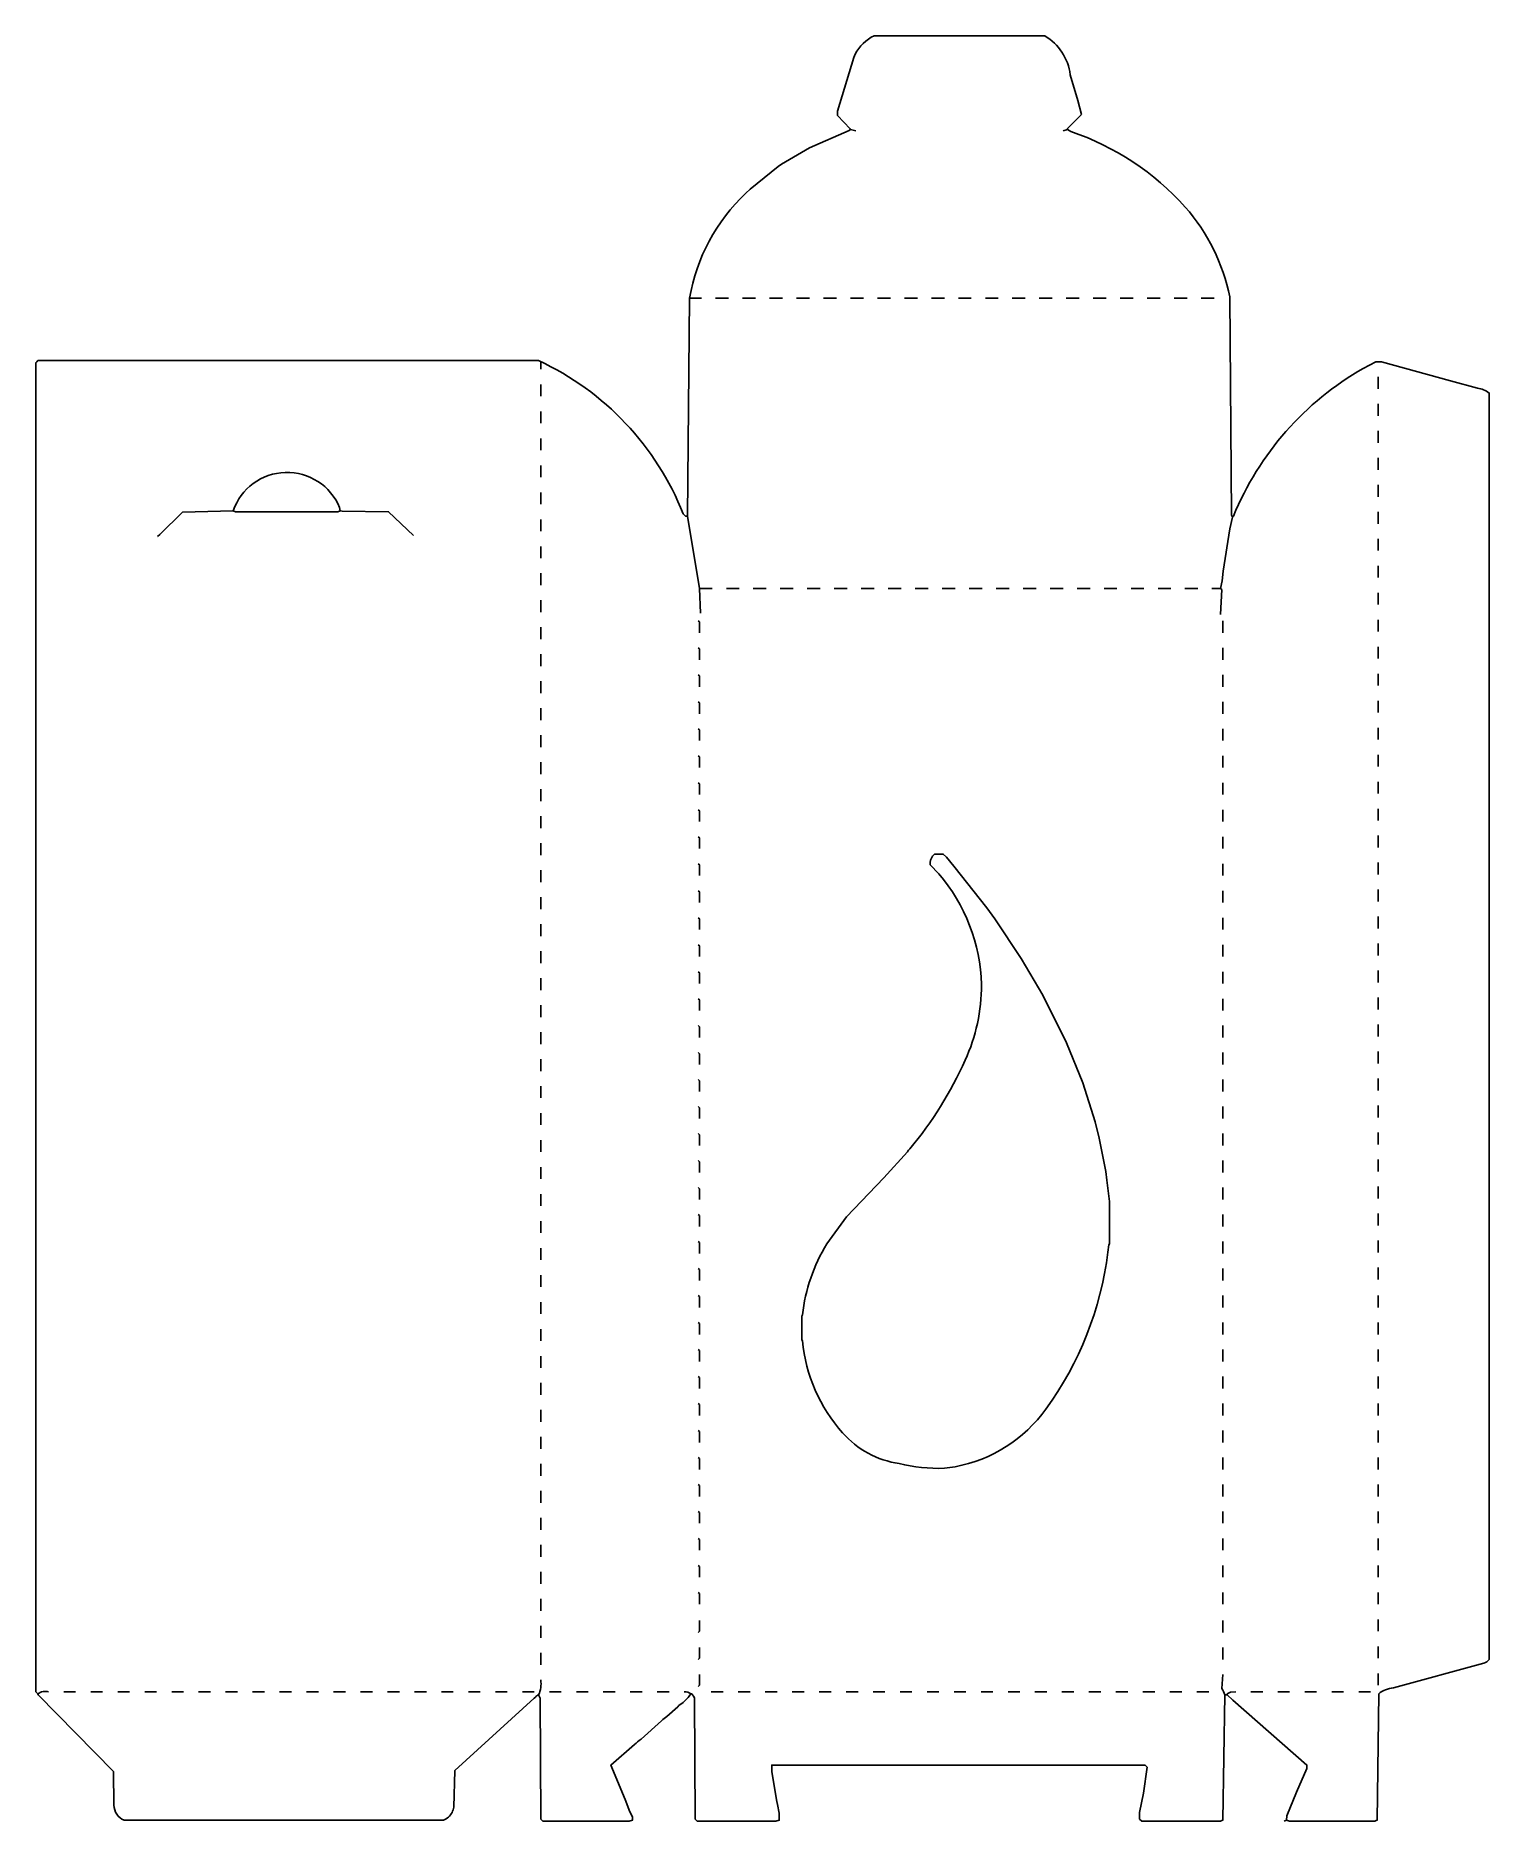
# Model space of a CAD drawing. Extents: x 69 to 1416, y 85 to 1739.
import ezdxf

# ---------------------------------------------------------------- set-up
doc = ezdxf.new("R2010")
doc.units = 0
doc.layers.get('0').update_dxf_attribs({"linetype": 'CONTINUOUS'})

msp = doc.modelspace()

# ---------------------------------------------------------------- linework, layer by layer
at = {"color": 250, "linetype": 'CONTINUOUS'}
for points in [[(829, 1651), (824, 1652), (823.750799, 1652.769968), (812, 1665), (812, 1669), (827.2, 1718.9), (828.3, 1721.9, -0.157588), (846, 1739), (1004, 1739, -0.231585), (1027.7, 1702.9), (1034.647059, 1678.911765), (1038, 1666), (1025.2, 1652.9), (1025, 1652), (1021, 1651)], [(685, 1204), (684, 1227), (673, 1294), (675, 1496, -0.163537), (727, 1593), (731, 1597), (757.1, 1617.8), (760, 1620), (785.9, 1635.2), (822.9, 1651.2), (824, 1652)], [(1167, 1203), (1168, 1226), (1167, 1227), (1168.554455, 1234.044554), (1169.445545, 1242.955446), (1175.615385, 1282.076923), (1178, 1293), (1176.990101, 1295.009707), (1175.502475, 1496.997549, 0.130519), (1134.245902, 1580.204918, 0.129153), (1028.153846, 1650.230769), (1025, 1652)], [(673, 1294), (671, 1294), (669, 1296, 0.192857), (535, 1438), (71, 1438), (70, 1437), (69, 1436), (69, 205), (71, 203), (71.249934, 202.244254), (141, 131), (141.483902, 100.015122, 0.299269), (151, 86), (447, 86, 0.163452), (454.8, 93.1, 0.081154), (456.514682, 98.013866), (457.485318, 131.986134), (531, 199), (532, 200, -0.205258), (535, 202)], [(1226, 85), (1228, 86), (1231, 85), (1310, 85), (1311.1, 85.7), (1312.000292, 86.017089), (1313.495727, 202.995799, -0.157183), (1327.088235, 208.647059), (1410.911765, 231.352941, 0.160026), (1416, 235), (1416, 1408, 0.111526), (1404.911765, 1412.647059), (1380.088235, 1419.352941), (1316, 1437), (1311, 1437), (1299.1, 1430.8, 0.167612), (1179, 1294), (1178, 1293)], [(252, 1299, -0.68961), (350.647059, 1301.911765), (351, 1299)], [(911, 412), (920.955446, 413.445545, 0.193202), (1005.2, 466.9, 0.126301), (1062.569231, 612.053846), (1063.430769, 618.946154), (1064, 620), (1064, 659), (1061.569231, 678.946154), (1060.569231, 686.946154), (1054.615385, 717.923077), (1050.647059, 732.911765), (1039.2, 769.1), (1024.2, 806.1), (1002.2, 850.1), (982.2, 884.1), (957.76, 920.82), (950.230769, 931.153846), (919.752212, 969.783186), (913, 978), (910, 981), (902, 981), (900, 979, 0.183198), (898, 971), (905.751724, 962.77931, -0.171694), (945.455172, 860.037931, -0.107805), (930.3, 789.9, -0.068913), (879, 708, 0.184026), (877, 705), (855, 681), (820.2, 644.9), (802.2, 619.9, 0.111654), (779.569231, 554.053846), (779, 553), (779, 531), (779.560976, 529.95122, 0.161208), (816.754098, 444.795082, 0.177431), (869.088235, 416.352941, 0.068503), (911, 412)], [(537, 216, -0.150666), (535, 202), (536.504464, 198.995615), (537, 87), (539, 85), (619, 85), (622, 86), (622, 89), (619.7, 93.9), (615.2, 105.1), (602, 137), (624, 156, -0.076982), (630, 161), (649, 178, -0.083767), (654, 182), (664, 191, -0.09902), (669, 195, 0.071068), (676, 203)], [(670, 205, -0.190246), (676, 203), (677, 203), (679.2, 200.1), (679.504464, 198.995615), (680, 87), (682, 85), (755, 85), (758, 86, 0.077133), (756.594595, 98.932432), (755.594595, 104.932432), (751, 131), (751, 137), (1097, 137), (1099, 135), (1095.405405, 110.932432), (1092, 93), (1092, 87), (1094, 85), (1167, 85), (1168.1, 85.7), (1169.000313, 86.017694), (1171, 202, 0.085094), (1168, 208), (1169, 221)], [(71, 203, -0.23154), (81, 205)]]:
    msp.add_lwpolyline(points, format="xyb", dxfattribs=at)
for points in [[(675, 1496), (686, 1496)], [(699, 1496), (711, 1496)], [(724, 1496), (736, 1496)], [(749, 1496), (761, 1496)], [(774, 1496), (786, 1496)], [(799, 1496), (811, 1496)], [(824, 1496), (836, 1496)], [(849, 1496), (861, 1496)], [(874, 1496), (886, 1496)], [(899, 1496), (911, 1496)], [(924, 1496), (936, 1496)], [(949, 1496), (961, 1496)], [(974, 1496), (986, 1496)], [(999, 1496), (1011, 1496)], [(1024, 1496), (1036, 1496)], [(1049, 1496), (1061, 1496)], [(1074, 1496), (1086, 1496)], [(1099, 1496), (1111, 1496)], [(1124, 1496), (1136, 1496)], [(1149, 1496), (1161, 1496)], [(537, 1430), (537, 1437)], [(1313, 1412), (1313, 1423)], [(537, 1405), (537, 1416)], [(537, 1380), (537, 1391)], [(1313, 1387), (1313, 1398)], [(1313, 1362), (1313, 1373)], [(537, 1355), (537, 1366)], [(537, 1330), (537, 1341)], [(1313, 1337), (1313, 1348)], [(537, 1305), (537, 1316)], [(1313, 1312), (1313, 1323)], [(182, 1275), (184, 1277), (205.010628, 1297.511101), (252, 1299), (254, 1298), (349, 1298), (351, 1299), (353.0111, 1298.488384), (396, 1298), (419, 1276)], [(537, 1280), (537, 1291)], [(1313, 1287), (1313, 1298)], [(537, 1255), (537, 1266)], [(1313, 1262), (1313, 1273)], [(537, 1230), (537, 1241)], [(1313, 1237), (1313, 1248)], [(684, 1227), (696, 1227)], [(709, 1227), (721, 1227)], [(734, 1227), (746, 1227)], [(759, 1227), (771, 1227)], [(784, 1227), (796, 1227)], [(809, 1227), (821, 1227)], [(834, 1227), (846, 1227)], [(859, 1227), (871, 1227)], [(884, 1227), (896, 1227)], [(909, 1227), (921, 1227)], [(934, 1227), (946, 1227)], [(959, 1227), (971, 1227)], [(984, 1227), (996, 1227)], [(1009, 1227), (1021, 1227)], [(1034, 1227), (1046, 1227)], [(1059, 1227), (1071, 1227)], [(1084, 1227), (1096, 1227)], [(1109, 1227), (1121, 1227)], [(1134, 1227), (1146, 1227)], [(1159, 1227), (1167, 1227)], [(537, 1205), (537, 1216)], [(1313, 1212), (1313, 1223)], [(537, 1180), (537, 1191)], [(1169, 1186), (1169, 1197)], [(1313, 1187), (1313, 1198)], [(537, 1155), (537, 1166)], [(1169, 1161), (1169, 1172)], [(1313, 1162), (1313, 1173)], [(1169, 1136), (1169, 1147)], [(1313, 1137), (1313, 1148)], [(537, 1130), (537, 1141)], [(537, 1105), (537, 1116)], [(1169, 1111), (1169, 1122)], [(1313, 1112), (1313, 1123)], [(1169, 1086), (1169, 1097)], [(1313, 1087), (1313, 1098)], [(537, 1080), (537, 1091)], [(537, 1055), (537, 1066)], [(1169, 1061), (1169, 1072)], [(1313, 1062), (1313, 1073)], [(1169, 1036), (1169, 1047)], [(1313, 1037), (1313, 1048)], [(537, 1030), (537, 1041)], [(537, 1005), (537, 1016)], [(1169, 1011), (1169, 1022)], [(1313, 1012), (1313, 1023)], [(1169, 986), (1169, 997)], [(1313, 987), (1313, 998)], [(537, 980), (537, 991)], [(537, 955), (537, 966)], [(1169, 961), (1169, 972)], [(1313, 962), (1313, 973)], [(1169, 936), (1169, 947)], [(1313, 937), (1313, 948)], [(537, 930), (537, 941)], [(537, 905), (537, 916)], [(1169, 911), (1169, 922)], [(1313, 912), (1313, 923)], [(1169, 886), (1169, 897)], [(1313, 887), (1313, 898)], [(537, 880), (537, 891)], [(537, 855), (537, 866)], [(1169, 861), (1169, 872)], [(1313, 862), (1313, 873)], [(1169, 836), (1169, 847)], [(1313, 837), (1313, 848)], [(537, 830), (537, 841)], [(537, 805), (537, 816)], [(1169, 811), (1169, 822)], [(1313, 812), (1313, 823)], [(1169, 786), (1169, 797)], [(1313, 787), (1313, 798)], [(537, 780), (537, 791)], [(537, 755), (537, 766)], [(1169, 761), (1169, 772)], [(1313, 762), (1313, 773)], [(1169, 736), (1169, 747)], [(1313, 737), (1313, 748)], [(537, 730), (537, 741)], [(537, 705), (537, 716)], [(1169, 711), (1169, 722)], [(1313, 712), (1313, 723)], [(1169, 686), (1169, 697)], [(1313, 687), (1313, 698)], [(537, 680), (537, 691)], [(537, 655), (537, 666)], [(1169, 661), (1169, 672)], [(1313, 662), (1313, 673)], [(1169, 636), (1169, 647)], [(1313, 637), (1313, 648)], [(537, 630), (537, 641)], [(537, 605), (537, 616)], [(1169, 611), (1169, 622)], [(1313, 612), (1313, 623)], [(1169, 586), (1169, 597)], [(1313, 587), (1313, 598)], [(537, 580), (537, 591)], [(537, 555), (537, 566)], [(1169, 561), (1169, 572)], [(1313, 561), (1313, 572)], [(1169, 536), (1169, 547)], [(1313, 536), (1313, 547)], [(537, 530), (537, 541)], [(537, 505), (537, 516)], [(1169, 511), (1169, 522)], [(1313, 511), (1313, 522)], [(1169, 486), (1169, 497)], [(1313, 486), (1313, 497)], [(537, 480), (537, 491)], [(537, 455), (537, 466)], [(1169, 461), (1169, 472)], [(1313, 461), (1313, 472)], [(1169, 436), (1169, 447)], [(1313, 436), (1313, 447)], [(537, 430), (537, 441)], [(537, 405), (537, 416)], [(1169, 411), (1169, 422)], [(1313, 411), (1313, 422)], [(1169, 386), (1169, 397)], [(1313, 386), (1313, 397)], [(537, 380), (537, 391)], [(537, 355), (537, 366)], [(1169, 361), (1169, 372)], [(1313, 361), (1313, 372)], [(537, 330), (537, 341)], [(1169, 336), (1169, 347)], [(1313, 336), (1313, 347)], [(537, 305), (537, 316)], [(1169, 311), (1169, 322)], [(1313, 311), (1313, 322)], [(537, 280), (537, 291)], [(1169, 286), (1169, 297)], [(1313, 286), (1313, 297)], [(537, 255), (537, 266)], [(1169, 260), (1169, 271)], [(1313, 261), (1313, 272)], [(537, 230), (537, 241)], [(1169, 235), (1169, 246)], [(1313, 236), (1313, 247)], [(1313, 211), (1313, 222)], [(95, 205), (106, 205)], [(120, 205), (131, 205)], [(145, 205), (156, 205)], [(170, 205), (181, 205)], [(195, 205), (206, 205)], [(220, 205), (231, 205)], [(245, 205), (256, 205)], [(270, 205), (281, 205)], [(295, 205), (306, 205)], [(320, 205), (331, 205)], [(345, 205), (356, 205)], [(370, 205), (381, 205)], [(395, 205), (406, 205)], [(420, 205), (431, 205)], [(445, 205), (456, 205)], [(470, 205), (481, 205)], [(495, 205), (506, 205)], [(520, 205), (531, 205)], [(545, 205), (556, 205)], [(570, 205), (581, 205)], [(595, 205), (606, 205)], [(620, 205), (631, 205)], [(645, 205), (656, 205)], [(695, 205), (706, 205)], [(720, 205), (731, 205)], [(745, 205), (756, 205)], [(770, 205), (781, 205)], [(795, 205), (806, 205)], [(820, 205), (831, 205)], [(845, 205), (856, 205)], [(870, 205), (881, 205)], [(895, 205), (906, 205)], [(920, 205), (931, 205)], [(945, 205), (956, 205)], [(970, 205), (981, 205)], [(995, 205), (1006, 205)], [(1020, 205), (1031, 205)], [(1045, 205), (1056, 205)], [(1070, 205), (1081, 205)], [(1095, 205), (1106, 205)], [(1120, 205), (1131, 205)], [(1145, 205), (1156, 205)], [(1171, 202), (1173, 202), (1173, 203), (1176.067568, 204.594595), (1181, 205)], [(1228, 86), (1228.384615, 89.923077), (1237.3, 111.9), (1247, 134), (1247, 137), (1178.204918, 197.245902), (1173, 202)], [(1195, 205), (1206, 205)], [(1220, 205), (1231, 205)], [(1245, 205), (1256, 205)], [(1270, 205), (1281, 205)], [(1295, 205), (1306, 205)]]:
    msp.add_lwpolyline(points, dxfattribs=at)
at = {"color": 251, "linetype": 'CONTINUOUS'}
for points in [[(684, 1186), (684, 1196), (683, 1197)], [(684, 1161), (684, 1171), (683, 1172)], [(684, 1136), (684, 1146), (683, 1147)], [(684, 1111), (684, 1121), (683, 1122)], [(684, 1086), (684, 1096), (683, 1097)], [(684, 1061), (684, 1071), (683, 1072)], [(684, 1036), (684, 1046), (683, 1047)], [(684, 1011), (684, 1021), (683, 1022)], [(684, 986), (684, 996), (683, 997)], [(684, 961), (684, 971), (683, 972)], [(684, 936), (684, 946), (683, 947)], [(684, 911), (684, 921), (683, 922)], [(684, 886), (684, 896), (683, 897)], [(684, 861), (684, 871), (683, 872)], [(684, 836), (684, 846), (683, 847)], [(684, 811), (684, 821), (683, 822)], [(684, 786), (684, 796), (683, 797)], [(684, 761), (684, 771), (683, 772)], [(684, 736), (684, 746), (683, 747)], [(684, 711), (684, 721), (683, 722)], [(684, 686), (684, 696), (683, 697)], [(684, 661), (684, 671), (683, 672)], [(684, 636), (684, 646), (683, 647)], [(684, 611), (684, 621), (683, 622)], [(684, 586), (684, 596), (683, 597)], [(684, 561), (684, 571), (683, 572)], [(684, 536), (684, 546), (683, 547)], [(684, 511), (684, 521), (683, 522)], [(684, 486), (684, 496), (683, 497)], [(684, 461), (684, 471), (683, 472)], [(684, 436), (684, 446), (683, 447)], [(684, 411), (684, 421), (683, 422)], [(684, 386), (684, 396), (683, 397)], [(684, 361), (684, 371), (683, 372)], [(684, 336), (684, 346), (683, 347)], [(684, 311), (684, 321), (683, 322)], [(684, 286), (684, 296), (683, 297)]]:
    msp.add_lwpolyline(points, dxfattribs=at)
at = {"color": 252, "linetype": 'CONTINUOUS'}
for points in [[(683, 260), (684, 261), (684, 271)], [(683, 235), (684, 236), (684, 246)], [(683, 210), (684, 211), (684, 221)]]:
    msp.add_lwpolyline(points, dxfattribs=at)

doc.saveas('drawing.dxf')
